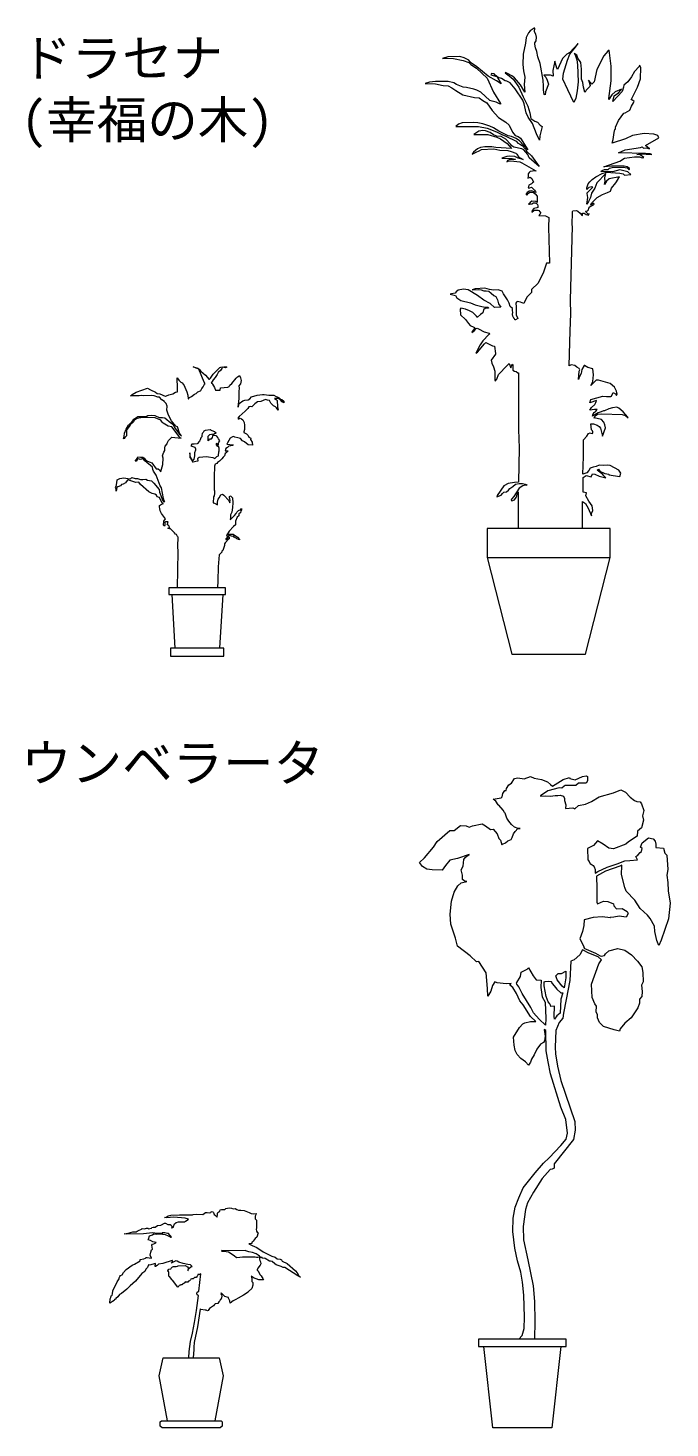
# Model space of a CAD drawing. Header units: millimetres. Extents: x -63086 to 144078, y -129912 to 13382.
# Drawn here: x 64166 to 65900, y -45859 to -42078 of the extents above; entities that cross this region are included whole.
import ezdxf

# ---------------------------------------------------------------- set-up
doc = ezdxf.new("R2010")
doc.units = ezdxf.units.MM
doc.layers.get('0').update_dxf_attribs({"lineweight": 0})
doc.layers.add('観葉植物', color=92, linetype='Continuous', lineweight=9)
doc.styles.get("Standard").update_dxf_attribs({"font": 'MS Mincho.ttf'})

# ---------------------------------------------------------------- blocks, each defined once
blk = doc.blocks.new('観葉植物シルエット（CAD素材.com）1')
at = {"color": 0, "linetype": 'ByBlock', "lineweight": -2}
blk.add_line((109.2, 1175.3), (104.2, 1157.8), dxfattribs=at)
for points in [[(-0.3, 249.4), (5.4, 268.8), (6.3, 299.5), (4.2, 358.8), (0.1, 393.9), (-4.1, 420.8), (-13, 451.2), (-19.9, 485.6), (-25.4, 531.1), (-24.8, 567), (-19.7, 596.5), (-9.3, 622), (2.4, 648.9), (34.8, 688.8), (56.9, 715), (72.3, 730), (104.4, 762.6), (118.9, 780.5), (122.3, 796.4), (117.5, 832.9), (104.4, 866.7), (76.2, 956.3), (69.5, 988.6), (64.4, 1018.3), (63.5, 1073.9), (59.2, 1076.5), (61.8, 1058.4), (59.6, 1045.5), (57, 1041.2), (48.8, 1036.4), (39.4, 1023.1), (32, 1007.6), (25.1, 995.9), (22.1, 987.7), (16.5, 979.5), (8.3, 989), (-4.2, 998.1), (-13.6, 1008.8), (-19.2, 1019.2), (-22.2, 1033.8), (-23.5, 1055.8), (-8, 1081.2), (1, 1091.1), (6.6, 1094.6), (22.1, 1097.6), (36.3, 1097.6), (22.1, 1111), (2.7, 1142.8), (-6.4, 1153.5), (-15.5, 1173.8), (-25.4, 1189.7), (-34, 1195.7), (-30.1, 1200.5), (-43.9, 1199.6), (-68, 1202.6), (-74.5, 1204.8), (-80.2, 1194.9), (-85.4, 1179.9), (-93.1, 1166.5), (-93.6, 1186.7), (-97.4, 1229.4), (-117.6, 1260.2), (-123.4, 1259.1), (-141.3, 1275.6), (-175.1, 1301.1), (-180.6, 1323.2), (-193, 1360.4), (-195.1, 1388), (-191, 1423.1), (-184.1, 1447.2), (-174.4, 1463.8), (-165.5, 1472.1), (-150.3, 1475.5), (-154.4, 1475.5), (-162, 1481), (-161.3, 1492.7), (-164.8, 1507.2), (-159.9, 1517.6), (-157.9, 1535.5), (-153.7, 1541.7), (-143.8, 1548.6), (-175.5, 1538.2), (-195.5, 1533.4), (-207.9, 1519.6), (-216.2, 1506.5), (-243.8, 1507.2), (-258.3, 1509.3), (-269.3, 1516.2), (-277.6, 1527.2), (-263.8, 1539.6), (-239.7, 1568.6), (-230, 1584.4), (-196.2, 1613.4), (-184.5, 1613.4), (-167.3, 1627.2), (-152.1, 1626.5), (-143.8, 1622.3), (-134.9, 1626.5), (-108, 1631.3), (-99.7, 1626.5), (-85.9, 1616.1), (-78.3, 1617.5), (-68, 1605.1), (-63.2, 1592), (-59, 1587.2), (-55.2, 1575), (-53.9, 1576.9), (-45.3, 1580.3), (-38.8, 1585.5), (-30.2, 1589.8), (-27.6, 1594.5), (-23.8, 1604.9), (-19, 1611.3), (-11.7, 1618.7), (-6.1, 1619.1), (-11.3, 1619.5), (-21.2, 1623), (-28.9, 1629.9), (-36.3, 1638.5), (-41.4, 1647.1), (-46.2, 1660.9), (-47.9, 1662.6), (-51.3, 1668.2), (-63, 1682), (-65.1, 1683.3), (-71.6, 1692.8), (-78.9, 1698.4), (-57.4, 1701.8), (-54.4, 1704.8), (-52.2, 1713.9), (-47, 1721.6), (-43.9, 1721.6), (-43, 1727.4), (-36.1, 1737), (-29.2, 1741.8), (-20.9, 1754.2), (-11.9, 1756.3), (5.3, 1752.9), (22.5, 1759.8), (32.2, 1754.9), (51.5, 1751.5), (68, 1745.3), (76.3, 1737.7), (81.8, 1733.6), (110.1, 1751.5), (127.3, 1757), (128, 1754.2), (143.2, 1750.8), (162.5, 1759.1), (172.8, 1761.1), (176.2, 1759.1), (176.2, 1747.4), (172.8, 1741.8), (151.4, 1741.8), (144.5, 1734.9), (114.7, 1734.9), (113.5, 1733.6), (106.6, 1728.1), (99.7, 1728.7), (68.7, 1721.2), (49.4, 1707.4), (49, 1706.8), (61.3, 1707.2), (75.9, 1706.4), (88.4, 1708.1), (95.7, 1708.1), (102.2, 1709.4), (111.7, 1706), (113.8, 1700.4), (114.3, 1694.3), (117.3, 1682.7), (116.9, 1673.2), (136.9, 1675), (141.8, 1672.2), (152.1, 1681.2), (170.7, 1684.6), (186.6, 1692.2), (207.3, 1704.6), (245.9, 1715), (246.6, 1715), (265.9, 1723.2), (278.3, 1717), (291.4, 1703.9), (303.1, 1694.3), (309.3, 1692.2), (318.2, 1690.8), (322.4, 1685.3), (328.6, 1668.1), (324.4, 1652.9), (327.2, 1641.9), (321.7, 1620.5), (311.4, 1611.6), (310.7, 1598.5), (286.5, 1583.3), (279.6, 1576.4), (246.6, 1564), (234.1, 1566.1), (218.3, 1577.1), (203.3, 1585.4), (192.1, 1573.6), (176.2, 1565.1), (176.6, 1534.9), (180.5, 1530.3), (183, 1523.8), (186.1, 1522.9), (191.7, 1519.5), (194.2, 1516), (196.8, 1508.3), (196.8, 1498.1), (204.2, 1502.6), (229.2, 1514.7), (255.9, 1523.7), (276.6, 1531.9), (290.4, 1532.3), (311.5, 1534.9), (306.8, 1543.5), (312.4, 1547), (318.4, 1554.7), (321.9, 1557.3), (324, 1565.1), (319.3, 1568.5), (324, 1580.1), (341.2, 1593.5), (353.7, 1590.9), (359.3, 1584.9), (360.6, 1577.1), (361.1, 1567.7), (381.7, 1566.4), (385.2, 1552.6), (390.8, 1547), (392.9, 1508.6), (390.8, 1493.1), (393.4, 1473.2), (393.8, 1450.8), (399, 1417.6), (395.1, 1375.4), (375.3, 1317.3), (368.4, 1303), (363.2, 1316.8), (358, 1340.9), (357.2, 1355.2), (345.5, 1376.3), (338.2, 1384.9), (318.8, 1403), (303.8, 1425.4), (280.5, 1449.9), (276.6, 1459.4), (267.6, 1494.8), (268.4, 1518), (269.2, 1520.5), (263.3, 1517.2), (224.5, 1503.5), (200.1, 1490.5), (201.6, 1456.9), (201.1, 1420.4), (203, 1416), (219.6, 1422.9), (230.6, 1422.2), (246.4, 1416), (247.1, 1410.5), (254.7, 1402.2), (269.9, 1402.9), (283, 1395.3), (286.4, 1389.8), (280.2, 1379.4), (261.6, 1382.2), (247.1, 1379.4), (237.5, 1378.8), (238.6, 1378), (216, 1380.4), (191.3, 1378.8), (167, 1372.6), (166.5, 1357), (163, 1340.9), (155.8, 1321.1), (167.2, 1298.3), (165.8, 1295.9), (197.4, 1282.7), (210.3, 1275.4), (213.3, 1274.5), (222, 1275.8), (225, 1281), (233.6, 1288.3), (257.7, 1295.2), (277.1, 1290.9), (295.2, 1278), (311.1, 1261.2), (323.2, 1245.2), (325.8, 1230.6), (326.6, 1205.1), (321.9, 1195.7), (324.1, 1178.9), (322.8, 1165.5), (316.3, 1157.8), (316.3, 1147.8), (312, 1134.9), (294.3, 1107.3), (277.1, 1093.6), (264.2, 1078), (262.5, 1072), (248.2, 1075), (219.4, 1084.5), (208.6, 1094.8), (203, 1107.3), (203.4, 1115.5), (199.1, 1123.7), (200, 1139.2), (195.7, 1145.3), (188.3, 1162.9), (186.6, 1198.7), (206.9, 1253.4), (213.8, 1264.6), (204.7, 1272.4), (179.7, 1282.3), (162.9, 1291.2), (155.5, 1277.7), (140.3, 1264.6), (130.9, 1260.5), (128.3, 1208.6), (118.9, 1157.3), (111.5, 1120.7), (109.2, 1107.1), (99.5, 1095.3), (90.7, 1073.5), (88.5, 1028.7), (89.9, 1010.8), (94.8, 977), (104.4, 938.4), (141.6, 827.4), (143, 804.6), (138.2, 779.1), (86.5, 713), (86.5, 701.9), (80.3, 699.2), (74.8, 698.5), (53.3, 673.7), (30, 637.1), (14.2, 607.7), (8.6, 589.9), (2.1, 544.4), (2.8, 508.4), (15.2, 453.9), (29, 384.3), (32.5, 341.5), (33.7, 287.5), (33.2, 240.9), (-9.2, 240.1)], [(45.3, 1104.4), (29.8, 1120.8), (23.3, 1135.9), (-0.8, 1173.3), (-9.4, 1191.4), (-14.8, 1198.8), (-16.1, 1202.7), (-15.1, 1203.4), (-4.8, 1219.4), (-3.1, 1231.4), (2.1, 1233.4), (13.2, 1238.9), (17.1, 1242.8), (29.3, 1221.2), (37.5, 1210.8), (51.3, 1209.1), (50.4, 1189.7), (53.9, 1164.7), (61.6, 1150.1), (63.8, 1105.7), (62.5, 1087.6)], [(117.5, 1215.5), (112.9, 1189.2), (107.6, 1193.3), (94.4, 1210.3), (91, 1221.6), (96.7, 1227.3), (105.7, 1227.3), (117.4, 1234.2)], [(102, 1120.7), (92.9, 1112.9), (87.3, 1103.9), (86.4, 1111.7), (87.4, 1139.2), (76.8, 1138.1), (76.4, 1141.6), (74.5, 1145.4), (69.7, 1151.3), (64.3, 1165.6), (59.2, 1193.8), (59.2, 1204.9), (61.8, 1206.2), (69.4, 1207), (78.8, 1206), (78, 1204.3), (93.1, 1185.2), (104.1, 1175.3), (109.5, 1175.3), (104.2, 1157.8)], [(118.7, 240.1), (-118.7, 240.1), (-118.7, 220.3), (118.7, 220.3)]]:
    blk.add_lwpolyline(points, close=True, dxfattribs=at)
blk.add_lwpolyline([(104, 220.3), (79.5, 0), (-79.5, 0), (-104, 220.3)], dxfattribs=at)
blk = doc.blocks.new('観葉植物シルエット（CAD素材.com）2')
at = {"color": 0, "linetype": 'ByBlock', "lineweight": -2}
for points in [[(-6.5, 189.5), (-5.8, 207), (-1.8, 233.8), (3.6, 256.3), (9.2, 284.9), (14.2, 317.5), (19.4, 357.9), (18.7, 357.9), (16, 359.2), (15.6, 364), (16.6, 366.9), (21.1, 369.4), (26, 416.3), (23.6, 415), (19, 414.8), (17.8, 414.3), (17.1, 410.7), (15.5, 409.4), (15.5, 407.8), (13.5, 406.5), (8.7, 406.9), (7.8, 405.4), (6.8, 404.4), (5.2, 403.3), (1.3, 403), (-1.2, 401.9), (-2, 400.5), (-4.6, 397.7), (-7.2, 396.9), (-9.4, 394.2), (-13.8, 393.8), (-15.9, 394.6), (-17.2, 391.7), (-19.4, 391.2), (-19.5, 389.9), (-20.9, 390.1), (-21.7, 389.4), (-24.2, 388.2), (-24.4, 387.1), (-27.9, 386.6), (-28.3, 385.5), (-30.1, 385.7), (-32.6, 384.8), (-33.2, 382.8), (-36.2, 380.2), (-50.9, 398.9), (-52.6, 400), (-53.4, 402.3), (-57.5, 407.9), (-59.1, 409.2), (-60, 410.1), (-60.4, 417.1), (-60.1, 420.4), (-61.3, 422.4), (-63.1, 423.5), (-63.1, 424.2), (-63, 425.5), (-61.8, 426.7), (-60.7, 429), (-55, 429.9), (-54.1, 431.9), (-52.5, 433.5), (-50.1, 435.1), (-48.1, 435.9), (-41, 436.1), (-36.7, 437.3), (-35, 438.1), (-16.5, 439.3), (-9.8, 435.6), (-7.9, 432.9), (-9.3, 424.4), (-8.1, 425.7), (-7.7, 428.7), (-6.8, 431), (-1.3, 435.1), (2.3, 435.9), (2.2, 436.3), (2, 437), (-1.7, 441), (-9.5, 441.4), (-21.6, 443.9), (-33.1, 448), (-37.7, 450.7), (-41.6, 451.1), (-54.2, 445.3), (-50.9, 448.9), (-50.9, 452.4), (-51.4, 452.4), (-76.2, 444.7), (-88.2, 442.2), (-91.6, 439.1), (-96.5, 436.4), (-97.7, 436.5), (-96.3, 443.9), (-112.8, 440), (-114.9, 440.7), (-118.3, 433.7), (-122.4, 428.9), (-124.8, 422.8), (-132.9, 416.9), (-150.3, 396.7), (-165.1, 384), (-174, 374.9), (-188.6, 363.1), (-193.3, 360.5), (-198.5, 354.3), (-203.3, 350), (-204.1, 347.4), (-207.5, 347), (-208.4, 344), (-219.5, 337.3), (-218.5, 348.7), (-216.7, 352.3), (-216, 356.6), (-213.8, 359), (-212.2, 362.6), (-211.5, 370.2), (-200.1, 394.7), (-194.6, 403.1), (-194.1, 405.7), (-192.7, 409.1), (-190.8, 412), (-186.8, 413.8), (-182.9, 419.8), (-175.2, 428.5), (-159.2, 439.8), (-152.8, 442.8), (-137.8, 451.7), (-137.7, 455.4), (-127.7, 456.7), (-123.6, 458.5), (-121.5, 460.3), (-118.7, 460.3), (-108, 458.9), (-107.5, 458.7), (-110.5, 467.1), (-109.3, 474.6), (-107, 481.1), (-104.8, 483.4), (-105, 488.3), (-105.9, 493.5), (-104.4, 496.3), (-100.5, 497.4), (-95.5, 500.1), (-94.9, 500.8), (-103.3, 502.9), (-109.7, 506.3), (-116.4, 508.4), (-115.6, 509.6), (-112.4, 519), (-104.7, 521.7), (-100.5, 524.2), (-93.9, 523.4), (-85.1, 524.4), (-70.7, 522.3), (-61.8, 518.8), (-56.7, 515.9), (-55.7, 515.5), (-52.8, 515.5), (-61.3, 525.5), (-63.8, 525.5), (-71.3, 527.5), (-78.2, 527.1), (-77, 525.2), (-91.8, 525), (-104.5, 526.7), (-128.5, 524.2), (-173.5, 523.6), (-180.6, 524.2), (-170.6, 526.1), (-164.2, 528.4), (-157.5, 529.6), (-148.9, 529.8), (-146, 531.9), (-142.5, 533.2), (-134.3, 536.9), (-132.2, 538.4), (-126.2, 538), (-123.1, 538.6), (-121, 539.4), (-117, 539.4), (-115.6, 538.2), (-111.8, 538.4), (-107.6, 539.6), (-106.2, 541.9), (-102.8, 542.8), (-97.6, 542.8), (-91.2, 546.9), (-81.8, 547.8), (-80.5, 549), (-71.8, 552.8), (-69.1, 553.2), (-62.8, 549.9), (-57, 549.9), (-54.5, 547.8), (-52.4, 544.6), (-52.6, 542.6), (-53.2, 540.9), (-52.2, 539.6), (-50.6, 541.5), (-47.4, 542.7), (-47.4, 544.4), (-44.9, 551.1), (-40.7, 555.3), (-34.6, 556.8), (-22.9, 557.2), (-17.3, 556.8), (-15.8, 558.2), (-8, 563.2), (-7.7, 564.3), (-16, 566.3), (-47.1, 569.6), (-66.3, 567.6), (-71.8, 568.6), (-67.8, 569.7), (-62.1, 572.8), (-55, 574.6), (-31.3, 576), (3.2, 575.5), (5.7, 576.5), (13.1, 577.1), (31.2, 577), (38.4, 581.8), (43.4, 582.2), (50.3, 581.2), (53, 582), (54.2, 583.9), (56.7, 584.7), (58.4, 584), (60.4, 581.7), (62.1, 576.6), (65.2, 574.9), (69.7, 570.9), (70.1, 569.8), (71.1, 577.6), (71.1, 579.8), (72.2, 581.6), (77.3, 586), (78.7, 588.9), (81.9, 590), (91.1, 589.7), (94, 592.4), (102.9, 594.8), (108.6, 593.8), (113.1, 591.9), (118.8, 592.7), (123.4, 590), (127.7, 588.6), (134.2, 588.6), (143.3, 587.3), (157, 582.2), (162.2, 579.2), (169.2, 578.7), (175.1, 579), (174.5, 576), (172.9, 572.5), (172.9, 564.7), (176.2, 561.2), (176.4, 538.6), (175.6, 536.7), (176.4, 531.6), (177.8, 528.9), (180.7, 527.3), (177.5, 515.7), (173.2, 512.2), (167, 504.4), (165.7, 503), (163.8, 502.2), (163.5, 498.4), (156.1, 497.2), (164.7, 492.9), (177.5, 487.9), (194.7, 475.8), (217.6, 464.5), (227.3, 461.8), (232.7, 457.2), (240.2, 455.9), (243.7, 454.5), (245.4, 451), (259.1, 444.3), (281.7, 424.9), (286.6, 419), (291.1, 411.2), (295.2, 407.7), (287.7, 410.9), (253.2, 433.3), (248.6, 433.3), (243.2, 436.2), (229.5, 441.1), (225.7, 443.2), (219, 449.4), (214.1, 450.8), (211.4, 450.8), (199.6, 457.8), (197.2, 458.3), (192.9, 457.5), (191.5, 460.2), (188.5, 460.5), (184.8, 464.2), (181, 467.2), (175.6, 470.2), (165.7, 473.7), (156, 475.6), (147.3, 478.2), (147.8, 479), (87.4, 478.8), (82.5, 479.2), (82.1, 477.4), (88.4, 477.6), (100.5, 475.7), (116, 465.7), (122.3, 460.5), (131.2, 461.2), (138.8, 462.7), (148.7, 462.7), (152.5, 462), (160.4, 461.9), (163.3, 462.5), (172.4, 462.5), (176.1, 461.6), (180.4, 461.6), (184.4, 462.7), (184.7, 455.8), (185.7, 452.4), (187.6, 449.1), (187.8, 443.4), (186.5, 439.7), (180.1, 431.4), (178.1, 426.8), (178.4, 426.7), (180.5, 424.4), (185.1, 415), (188.6, 411.2), (191.5, 406.2), (193.3, 404.2), (195.6, 400), (182.9, 400.1), (168.1, 405.6), (162.3, 409.9), (163, 408.9), (164, 401), (163.4, 395.3), (166.3, 392.8), (166.7, 386.2), (163.6, 376.4), (154.9, 368.6), (154.2, 367), (141.1, 358.4), (126.7, 350.9), (120.7, 346.9), (113.3, 343.8), (105.7, 337.1), (104.5, 343.2), (101, 350.8), (100.9, 352.8), (97.3, 353.4), (90.5, 355.5), (80.6, 364.6), (80, 362.1), (82.1, 359.8), (82.5, 355.8), (80.6, 347.5), (78.6, 347.1), (77.7, 343.5), (75, 340.8), (71.9, 335.8), (64.4, 335.2), (63.1, 333.1), (60, 329.8), (49.4, 323.1), (45.8, 317.4), (43.9, 316.4), (40.2, 318.1), (37.5, 317.9), (26, 320.2), (24, 321.7), (24, 321.3), (17.1, 273.5), (7.7, 230.8), (6.9, 218.1), (7.1, 211.6), (5.7, 189.5)], [(-63.6, 19.7), (-86.8, 141.1), (-75.3, 189.5), (75.3, 189.5), (86.8, 141.1), (63.6, 19.7)]]:
    blk.add_lwpolyline(points, dxfattribs=at)
blk.add_lwpolyline([(-80.6, 19.7), (80.6, 19.7), (83.6, 16.7), (83.6, 5), (78.6, 0), (-78.6, 0), (-83.6, 5), (-83.6, 16.7)], close=True, dxfattribs=at)
blk = doc.blocks.new('観葉植物シルエット（CAD素材.com）3')
at = {"color": 0, "linetype": 'ByBlock', "lineweight": -2}
blk.add_line((-166, 261.3), (166, 261.3), dxfattribs=at)
for points in [[(111.1, 679.1), (114, 687.8), (146.4, 696.8), (156.4, 695.8), (167.8, 696.1), (169.4, 696.8), (174.4, 706.8), (180.9, 703.1), (182.9, 698.8), (185.2, 702.4), (183.2, 710.1), (178.2, 720.8), (165.9, 730.8), (134.5, 740.2), (128.5, 739.8), (114.2, 725.7), (118.8, 736.5), (121.1, 754.8), (119.5, 770.9), (105.8, 773.9), (96.4, 779.5), (96.1, 779.5), (89.1, 768.9), (87.4, 758.5), (82.1, 748.5), (80.6, 741.9), (82.1, 764.2), (84.4, 768.2), (82.1, 771.9), (76.4, 775.2), (70.4, 779.5), (60.7, 781.9), (55.4, 778.7), (58.1, 873), (59.7, 918.9), (59.1, 956.3), (63.9, 1155.9), (63.3, 1158.1), (64.2, 1195.5), (65.2, 1197.8), (75.3, 1198), (78.6, 1196.5), (84.8, 1191.1), (88.4, 1186.5), (91.1, 1184.9), (91.7, 1185.5), (91.7, 1190.9), (96.1, 1191.1), (101.3, 1187.2), (107.6, 1185.9), (109, 1189), (106.5, 1188.8), (99, 1195.3), (99.9, 1196.1), (104.5, 1197.4), (107.4, 1199.9), (108, 1204.7), (111.5, 1208), (121.3, 1213.9), (122.4, 1215.5), (122.2, 1217.2), (119.9, 1217), (117.2, 1215.9), (115.3, 1213.9), (113.3, 1212.8), (116.8, 1219.1), (130.5, 1233), (145.1, 1241.6), (159.3, 1246.8), (167, 1250.8), (169.5, 1258.5), (181.2, 1273.1), (187.3, 1283.2), (188.1, 1283.9), (191.1, 1289.5), (163.4, 1284.2), (156, 1277.2), (150.4, 1268.5), (152, 1273.5), (152.4, 1276.8), (152, 1286.9), (154, 1297.9), (130.3, 1272.8), (124.3, 1258.5), (116, 1245.1), (112.7, 1233.5), (107.7, 1222.5), (103.3, 1215.4), (105.3, 1233.8), (103.6, 1244.1), (104.3, 1245.8), (119, 1261.5), (116.7, 1261.8), (108.7, 1260.8), (103.2, 1255), (102.6, 1259.5), (106.6, 1270.5), (110.7, 1275.8), (117.3, 1282.2), (127.7, 1289.2), (144.7, 1297.9), (156.4, 1301.9), (192.1, 1299.5), (201.1, 1297.5), (204.4, 1293.9), (222.1, 1295.9), (213.4, 1302.9), (192.4, 1308.5), (172.4, 1302.9), (141.1, 1303.4), (144.7, 1306.5), (150.7, 1308.9), (160.7, 1309.2), (164.7, 1312.6), (171.1, 1314.2), (201.4, 1315.2), (211.8, 1313.9), (217.8, 1307.9), (218.4, 1310.6), (218.1, 1311.6), (212.4, 1315.9), (204.1, 1317.9), (169.4, 1317.6), (149, 1315.9), (192.4, 1331.9), (205.1, 1339.3), (232.1, 1343.3), (245.5, 1342.9), (252.5, 1340.3), (257.2, 1341.3), (247.1, 1348.9), (237.8, 1349.7), (247.1, 1350.9), (278.8, 1349.6), (274.2, 1351.3), (261.5, 1352.6), (188.4, 1353.9), (206.8, 1362.4), (248, 1368.8), (252.2, 1370.4), (256.5, 1366.6), (264.5, 1367.2), (272, 1364.5), (261.7, 1374.2), (297.1, 1394.9), (294.4, 1400.8), (283.7, 1404), (257.6, 1406.1), (226.1, 1400.8), (207.4, 1391.7), (171.6, 1380.5), (173.9, 1390), (176.6, 1409.2), (178.5, 1416.7), (180.6, 1417.5), (180.5, 1421.7), (179.9, 1422), (180.3, 1423.6), (188.9, 1441.2), (203.4, 1461.2), (207, 1462), (219.3, 1469.5), (223.6, 1479.7), (228.9, 1488.7), (230.5, 1492.5), (226.2, 1496.2), (222.5, 1496.7), (239.8, 1531.1), (247.8, 1553.8), (249.2, 1584.8), (245.2, 1591.1), (244.5, 1586.8), (231.8, 1573.5), (223.5, 1559.4), (213.5, 1545.8), (202.8, 1537.1), (202.5, 1531.1), (198.8, 1520.1), (173, 1492.2), (177.1, 1507.7), (188.4, 1516.4), (194.8, 1523.1), (196.8, 1526.4), (179.4, 1519.1), (170.4, 1511), (162.4, 1498), (162.4, 1501), (168.7, 1548.8), (168.4, 1587.8), (163.4, 1631.5), (160.1, 1628.5), (148.7, 1616.2), (129.7, 1578.8), (123.1, 1545.8), (117.1, 1540.8), (116.3, 1539.2), (113.1, 1544.1), (107.1, 1550.6), (112.1, 1536), (110.8, 1533.5), (106.3, 1529.1), (101.5, 1523.3), (98.1, 1517.5), (98, 1517.9), (94.2, 1531.2), (92.6, 1544.1), (88.9, 1553.1), (88.9, 1579.8), (86.7, 1598.4), (79.1, 1609.4), (76.2, 1618.2), (69.1, 1622), (71.3, 1618.8), (76.4, 1604.8), (78.2, 1592.1), (79.3, 1545.7), (76.6, 1521.6), (72.9, 1501.9), (68.3, 1490.1), (51.5, 1523.8), (37.8, 1552.8), (40.1, 1569.5), (51.2, 1604.1), (57.2, 1620.2), (64.1, 1629.8), (72.6, 1639), (80, 1649), (57, 1625), (49, 1620.2), (37.5, 1608.4), (23.9, 1578.9), (21.6, 1583), (16.8, 1601.2), (11.5, 1576.1), (12.1, 1561.5), (4.5, 1563.4), (-13.5, 1563.4), (-7.8, 1558.4), (-4.1, 1550.1), (-0.8, 1539.1), (-8.5, 1518.4), (-9.8, 1510.4), (-12, 1511.4), (-14.2, 1524), (-13.9, 1534.3), (-15.2, 1550.7), (-23.3, 1595.7), (-29.6, 1613.7), (-31.9, 1628.1), (-35.6, 1637.8), (-37.3, 1647.1), (-37.3, 1651.1), (-33.9, 1656.8), (-33.3, 1666.5), (-34.9, 1674.5), (-38.3, 1680.5), (-37.6, 1691.1), (-39.6, 1690.5), (-50.3, 1683.8), (-54.6, 1678.1), (-61, 1665.8), (-63, 1649.8), (-69.3, 1620.1), (-70, 1593), (-68.3, 1575.4), (-64.6, 1558.7), (-66.3, 1538.6), (-64.9, 1517.6), (-76.3, 1538), (-92.7, 1556.7), (-99.7, 1562), (-111, 1568.3), (-116.7, 1570.7), (-117.4, 1569.7), (-107, 1562.3), (-95.7, 1552.7), (-80.3, 1531.6), (-68.6, 1505.6), (-56.3, 1480.2), (-50.6, 1461.6), (-48.3, 1446.3), (-37.7, 1439.6), (-30.4, 1436.6), (-22.7, 1428.3), (-18, 1425.3), (-23.7, 1400.3), (-24.6, 1387.8), (-33.3, 1405.2), (-43.3, 1433.2), (-55.6, 1450.5), (-60.6, 1462.2), (-66.3, 1486.6), (-69.6, 1495.9), (-90.7, 1527), (-103.7, 1543.3), (-113, 1548), (-117.4, 1548.3), (-127.4, 1554.7), (-136.4, 1557.7), (-144.7, 1564), (-147.4, 1567.3), (-154.7, 1568.7), (-156.1, 1564.7), (-139.7, 1560), (-128.7, 1540.3), (-141.1, 1548.7), (-163.7, 1561), (-194.4, 1586.7), (-210.8, 1598), (-216.1, 1604.7), (-228.5, 1610.7), (-239.8, 1614.1), (-272.9, 1613.7), (-286.9, 1608.7), (-275.9, 1609.7), (-256.8, 1608.4), (-230.8, 1603.7), (-215.8, 1598), (-210.1, 1592.7), (-194.8, 1582.4), (-166.4, 1555.7), (-149.1, 1518.3), (-130.4, 1487.3), (-130.4, 1485.3), (-132.7, 1485.9), (-142.1, 1490.9), (-153.1, 1493.3), (-159.4, 1495.3), (-183.4, 1518.3), (-193.8, 1523.3), (-202.5, 1526.3), (-221.8, 1530.6), (-231.2, 1531), (-248.8, 1538.6), (-256.5, 1543.3), (-271.9, 1546.7), (-305.9, 1546.7), (-322.3, 1545), (-333.3, 1541.6), (-305.9, 1540.3), (-285.5, 1535.6), (-271.5, 1535), (-261.5, 1530), (-251.2, 1522), (-231.8, 1510.3), (-200.8, 1503.9), (-187.4, 1502.6), (-178.1, 1495.3), (-167.4, 1488.6), (-153.1, 1468.2), (-135.4, 1449.5), (-115.4, 1436.5), (-107, 1428.5), (-97.7, 1409.8), (-90.3, 1400.8), (-82.3, 1398.2), (-76.6, 1393.5), (-56.3, 1362.3), (-78.8, 1386), (-87.8, 1393.1), (-100.7, 1398.5), (-109.3, 1399.5), (-134.9, 1412.5), (-148.7, 1421.2), (-158.9, 1426), (-177.5, 1431.9), (-191.7, 1435), (-204, 1436), (-233.6, 1434.6), (-244, 1431.5), (-250.7, 1425.4), (-189.2, 1424.8), (-166.4, 1420.2), (-141, 1410.8), (-127, 1403.5), (-115.5, 1399.3), (-87.8, 1385.4), (-83.4, 1380.4), (-78.8, 1378.7), (-71.3, 1373.5), (-62.8, 1363.7), (-58.6, 1357.8), (-46.7, 1346.1), (-25.7, 1317.5), (-52.7, 1340.9), (-56.1, 1349.5), (-67.3, 1362.4), (-72.9, 1364.8), (-93.8, 1369.2), (-99.5, 1373.2), (-102.8, 1377.6), (-116.2, 1391.2), (-128.2, 1398.3), (-140.5, 1398.6), (-149.5, 1402.6), (-158.2, 1408.9), (-170.5, 1413.3), (-177.9, 1413.9), (-188.6, 1412.9), (-202.3, 1403.6), (-164.2, 1403.3), (-140.5, 1396.6), (-130.5, 1391.6), (-112.5, 1379.2), (-100.1, 1365.4), (-142.9, 1368.2), (-153.9, 1370.2), (-172.9, 1369.9), (-183.9, 1368.6), (-192.2, 1364.9), (-202.9, 1355.5), (-206.3, 1350.5), (-195.9, 1356.2), (-187.6, 1359.5), (-181.2, 1362.9), (-148.5, 1365.2), (-131.8, 1361.5), (-110.1, 1359.9), (-101.1, 1357.5), (-88.8, 1352.8), (-86.5, 1350.2), (-81.4, 1343.2), (-69.2, 1335.6), (-82.7, 1339.7), (-91.4, 1343.7), (-106, 1344.7), (-112.7, 1344.1), (-126.7, 1339.7), (-98.7, 1339), (-90.4, 1336.7), (-89.7, 1336.3), (-107, 1335.5), (-111.4, 1333.4), (-113.5, 1329.6), (-109.1, 1331.1), (-102.5, 1332.1), (-77.8, 1329.4), (-72.7, 1327.4), (-34.6, 1305.7), (-34, 1305.1), (-43.4, 1304.9), (-49.9, 1303.8), (-52.9, 1300.7), (-55.4, 1297), (-55.6, 1290.9), (-56.4, 1285.9), (-50, 1288), (-45.4, 1284.7), (-40.6, 1275.1), (-44.1, 1272.9), (-46.4, 1270.2), (-50.4, 1268.9), (-53.5, 1266.9), (-55.8, 1259.8), (-50.6, 1259.1), (-46.4, 1261.2), (-46.1, 1261.7), (-44.1, 1258.9), (-38.1, 1253.5), (-35.3, 1249.8), (-34.3, 1246.6), (-46.2, 1251.2), (-52.9, 1250.6), (-58.4, 1246.8), (-60.5, 1243.7), (-60.6, 1241.6), (-59.1, 1239.6), (-54.1, 1244.7), (-50.6, 1247.5), (-45.8, 1248.1), (-41, 1246.6), (-36.6, 1242.9), (-31.2, 1237.2), (-30.8, 1234.1), (-30.8, 1219.7), (-35.1, 1222.8), (-45.4, 1223.7), (-50.4, 1220.1), (-52.2, 1217.2), (-54.1, 1215.8), (-51.8, 1215.1), (-45.6, 1216.4), (-41.4, 1218.7), (-37.6, 1218.9), (-33.3, 1217.2), (-30.1, 1214.7), (-29.1, 1211.2), (-29.1, 1206), (-32, 1205.7), (-39.9, 1203.7), (-44.5, 1198.4), (-45.1, 1193.4), (-41.4, 1197.4), (-38.5, 1199.3), (-29.1, 1199.5), (-26.2, 1198.2), (-21.5, 1191.1), (-24.2, 1188.4), (-26.3, 1184.7), (-8.2, 1184.2), (0.8, 1179.7), (-0.2, 1153.2), (1.8, 1055.8), (-5.8, 1055.6), (-13.8, 1031.9), (-28.2, 1002.2), (-46.2, 984.5), (-46.5, 977.2), (-58.9, 964.2), (-67.5, 947.5), (-76.2, 950.5), (-84.9, 952.2), (-87.2, 950.8), (-89.2, 948.2), (-87.9, 938.5), (-88.2, 928.2), (-87.5, 916.5), (-83.6, 906.8), (-89.8, 903.4), (-91.2, 902.9), (-92.8, 906.7), (-94.1, 907.7), (-96.7, 913.2), (-97.5, 917.4), (-97.3, 924.1), (-98, 927.4), (-97.8, 933.3), (-103.8, 939), (-106.4, 947.6), (-111.1, 957.3), (-122.4, 973), (-125.8, 980.3), (-136.8, 984), (-149.1, 983.3), (-159.5, 984.7), (-172.8, 988.7), (-198.9, 986.7), (-206.5, 984), (-189.9, 985), (-182.2, 983.7), (-174.8, 981.3), (-168.8, 981.3), (-161.8, 980.3), (-155.5, 975.3), (-148.5, 968.7), (-142.5, 965.7), (-138.5, 957), (-135.5, 946.3), (-129.5, 937.2), (-146.1, 936.2), (-158, 947.1), (-175.3, 956.1), (-192.3, 968.7), (-217.7, 984.1), (-230, 985.8), (-244.4, 982.8), (-249.7, 978.8), (-252.7, 975.1), (-262.7, 973.1), (-266.1, 972.7), (-252.1, 969.1), (-247.7, 962.7), (-237, 955.4), (-211, 948.7), (-198.3, 943.4), (-180.6, 938.7), (-171.6, 937.4), (-163.6, 937), (-162.3, 934.8), (-170.3, 934.4), (-175.8, 929.6), (-177.5, 921.9), (-184.3, 917.7), (-192, 910.3), (-192.8, 909.8), (-195.3, 913), (-205, 922.4), (-213.7, 927.4), (-225, 931.7), (-237.7, 934.7), (-239.4, 931.4), (-238.4, 916.4), (-224.4, 903.7), (-216.7, 893), (-212.3, 888), (-202, 883), (-200.3, 882.3), (-200, 880), (-206.3, 871.6), (-207.4, 869.1), (-201.7, 873.4), (-195.5, 879.5), (-192.8, 880.1), (-189.5, 879.1), (-174.1, 870.9), (-161.2, 867.1), (-160.3, 864.5), (-161.7, 863.5), (-177.9, 846), (-185, 835.3), (-197.2, 813), (-192.6, 815.8), (-173.4, 838.2), (-169.9, 841.5), (-152, 832.6), (-146.1, 831.5), (-143.9, 812), (-143.9, 809.9), (-155.6, 794.3), (-153.9, 785.9), (-149.2, 775.9), (-145.9, 764.6), (-145.2, 740.9), (-144.5, 736.9), (-140.5, 742.9), (-135.5, 755.6), (-112, 780), (-106.4, 784.8), (-102.1, 773.8), (-99.1, 783.1), (-97.1, 780.8), (-96.8, 773.8), (-97.3, 766.8), (-92.8, 764.1), (-87.5, 763.8), (-83.5, 760.1), (-81.9, 760), (-82, 651.6), (-82, 607.2), (-80, 556.1), (-81.8, 464.3), (-92.2, 464), (-109.9, 460.7), (-120.9, 455), (-139, 429), (-140.3, 424.6), (-128.6, 429.3), (-124.6, 434.3), (-120.9, 438), (-113.9, 438.3), (-108.9, 442.6), (-104.9, 447.6), (-96.9, 453), (-89.6, 459.3), (-79.6, 461.3), (-70.9, 460.7), (-63.2, 459.3), (-60.5, 458.3), (-58.2, 456.9), (-62.5, 456.8), (-69.6, 454.7), (-79.4, 448.6), (-94, 425.7), (-100.5, 418.6), (-101.1, 416.3), (-99.7, 413.8), (-92.8, 417.2), (-88.2, 422.8), (-86.3, 427.4), (-85.3, 432.4), (-85.3, 436.1), (-82.8, 438.7), (-82.7, 339)], [(91, 339), (91.7, 412), (99.1, 407.2), (106.6, 394.4), (115.6, 373.5), (115.6, 379.9), (119.4, 388.5), (117.8, 400.8), (108.2, 413.1), (100.7, 428), (101.8, 435.5), (93, 437.7), (93.3, 477.2), (101.2, 482.5), (115.1, 479.3), (118.3, 487.3), (124.2, 486.2), (135.9, 480.9), (154.1, 476.1), (149.3, 481.9), (146.1, 485.1), (130.6, 497.4), (134.9, 499.5), (138.1, 494.2), (151.9, 487.8), (162.1, 486.2), (162.6, 484.6), (192.5, 480.3), (195.2, 488.9), (189.3, 497.4), (166.4, 509.2), (158.9, 510.2), (147.7, 509.7), (135.9, 510.8), (128.5, 506.5), (119.9, 505.4), (112.4, 502.8), (108.7, 495.8), (103.4, 489.9), (92.2, 486.5), (94.4, 533), (94.3, 579), (102.9, 589.2), (107.5, 596.3), (112.1, 597.9), (113.9, 596.7), (117.7, 596.3), (119.2, 597.3), (118.9, 600.7), (118.1, 603.2), (115.8, 605.7), (114.2, 622.2), (121, 621.7), (131, 618.4), (136.5, 615.1), (140.1, 610.3), (145, 588.8), (153.6, 610.9), (151.9, 619.4), (148.6, 626.3), (142.9, 634), (123.1, 638.2), (122.4, 637.4), (125.8, 643.4), (131.9, 647.8), (143.8, 648.9), (198.4, 647.2), (207.8, 644.7), (214.7, 638.2), (213.4, 640.5), (201.5, 654.9), (189.9, 664.3), (184, 666.8), (172.3, 665.7), (162.5, 662.6), (150.7, 657.2), (147.7, 657.4), (141.5, 654.3), (133.3, 651.8), (117.9, 642.6), (120, 649.1), (122.7, 652.8), (127.4, 656.4), (131, 660.8), (123.7, 661.1), (110.7, 658.7), (115.4, 665.8), (124.7, 674.1), (127.7, 679.5), (128.7, 685.1), (111.2, 679.1)], [(99.4, 0.1), (166, 261.3), (166, 339), (-166, 339), (-166, 261.3), (-99.4, 0.1), (99.4, -0.1)]]:
    blk.add_lwpolyline(points, dxfattribs=at)
blk = doc.blocks.new('観葉植物シルエット（CAD素材.com）4')
at = {"color": 0, "linetype": 'ByBlock', "lineweight": -2}
for p, q in [((-68.8, 166.6), (-60.6, 21.6)), ((68.8, 166.6), (60.6, 21.6))]:
    blk.add_line(p, q, dxfattribs=at)
blk.add_lwpolyline([(-53.3, 184.3), (-52.3, 232.9), (-51.3, 281.7), (-52.1, 296.6), (-51.3, 321.5), (-53.3, 323), (-55.8, 328.4), (-58.8, 329.2), (-61, 332.5), (-67.5, 338.7), (-72, 344), (-74.5, 343.8), (-78.1, 344.3), (-79.5, 345.5), (-76.4, 346.4), (-73.5, 346.6), (-76.8, 351.4), (-81.4, 355), (-80.4, 357.5), (-79.2, 358.9), (-79.5, 360.5), (-78.6, 362.3), (-85.7, 362.9), (-87.2, 361.7), (-87.4, 353.8), (-88.7, 350.9), (-90.6, 353.9), (-89.8, 364.7), (-86, 370.4), (-96.4, 384.7), (-99.7, 392.1), (-100.5, 398.6), (-101.9, 402.5), (-102.2, 406.6), (-96.4, 410.7), (-91.2, 412), (-94.2, 413.9), (-99.4, 422.1), (-102.2, 428.7), (-107.7, 430.4), (-110.1, 434.7), (-114.5, 437.5), (-121.9, 438.9), (-130.7, 443.5), (-153.5, 463.3), (-157.6, 469.3), (-165.5, 469), (-187.2, 475.6), (-189.1, 474.2), (-194.1, 467.7), (-200.4, 464.6), (-204.8, 463.5), (-207.5, 459.4), (-214.6, 456.7), (-216.8, 455), (-219.3, 445.4), (-219.3, 452.8), (-220.7, 455.3), (-219, 458.1), (-216.8, 468.2), (-216, 476.2), (-208.9, 480), (-198.2, 481.7), (-187.8, 479.5), (-180.4, 478.9), (-176.2, 482.5), (-167.2, 479.5), (-161.4, 479.2), (-153.2, 477.3), (-146.6, 477), (-138.7, 477.5), (-134.5, 474.8), (-123.8, 472.9), (-117, 467.4), (-103, 449.8), (-102.2, 442.4), (-97.8, 433.4), (-93.7, 420.8), (-91.2, 417.7), (-87.8, 417.5), (-89, 419.7), (-90.9, 426), (-96.7, 454.4), (-99.6, 460.2), (-110.9, 488.9), (-117.8, 499.8), (-120, 504.3), (-120.9, 509.9), (-141.1, 526.9), (-146.3, 532.7), (-148.3, 533.3), (-149, 533.3), (-150.2, 531.4), (-154.5, 530.9), (-157.4, 532.4), (-161, 531.5), (-165.3, 526.2), (-167.7, 526.1), (-162.2, 533.8), (-160.1, 538.1), (-152.9, 537), (-147.1, 537.2), (-143, 534.5), (-139.4, 529.7), (-134.3, 526.1), (-127.1, 523.7), (-122.4, 521.6), (-110.4, 505.8), (-105.5, 505.3), (-101.9, 502.7), (-100.3, 499.7), (-98.1, 498.7), (-92.4, 517.5), (-92, 534.2), (-93.3, 540.5), (-91.9, 546.5), (-90, 551.1), (-87.3, 555.1), (-87.6, 562.3), (-86.1, 567), (-80.8, 573.2), (-80.7, 574.7), (-77.1, 582.4), (-68.6, 591.1), (-43.1, 588.7), (-47.8, 590.6), (-49.1, 593.3), (-68.6, 619.1), (-78.2, 620.9), (-91.9, 629.3), (-94.7, 631.7), (-98, 637.4), (-113.9, 643.2), (-147.7, 643.9), (-162.1, 641.7), (-170.4, 637.2), (-172.3, 632.8), (-181.1, 624.1), (-183.6, 620.2), (-190.4, 612.3), (-191, 608.1), (-191, 595), (-194.3, 591.4), (-196.7, 587.3), (-199.2, 586.8), (-197.5, 593.1), (-196.4, 602.1), (-192.1, 613.1), (-185.7, 623.8), (-181.4, 628.4), (-177.8, 630.6), (-173.7, 635.6), (-171.5, 640), (-160.5, 647.1), (-138.3, 647.4), (-133.4, 649.3), (-123.8, 650.7), (-114.2, 649.8), (-102.9, 644.6), (-93.6, 644.6), (-87.3, 643.4), (-81.8, 639.3), (-76, 633.1), (-71.9, 631.2), (-65.5, 626.2), (-61.3, 617.2), (-49.1, 600.2), (-42.6, 595), (-47.5, 601.6), (-53, 619.1), (-57.9, 621.3), (-69.4, 635.3), (-74.9, 644.9), (-78.8, 653.7), (-81.8, 664.4), (-81.2, 674.8), (-84, 681.9), (-88.4, 686.3), (-88, 687.2), (-95.2, 692.4), (-102.1, 698.8), (-105.9, 699.5), (-116.1, 703), (-123.2, 704.1), (-144.9, 703), (-150.9, 704.1), (-156.7, 702.5), (-180, 702.8), (-175.6, 706.6), (-164.9, 712.6), (-133.9, 723.9), (-126.5, 719.3), (-112.8, 712.6), (-107.8, 709.1), (-101, 708), (-86.4, 701.5), (-85.9, 702.2), (-82.6, 702.8), (-76.6, 705.2), (-65.6, 708.3), (-58.5, 712.4), (-53.6, 713.2), (-53, 723.3), (-54.1, 751.1), (-50, 744.7), (-44.2, 740.1), (-40.6, 737.9), (-34.9, 731), (-33.8, 726.4), (-27.9, 714), (-25.5, 704.4), (-24, 694.6), (-23.5, 694.6), (-21.1, 697.9), (-15.6, 701.1), (-7.2, 707.3), (-3.1, 709.4), (1.7, 713.3), (9.1, 716), (10, 717), (12.9, 723), (16.1, 726.9), (20, 734), (21.3, 735.5), (18.4, 739.8), (4, 774.8), (0.2, 777), (-3.2, 777.7), (-11.1, 781), (-9.7, 781.6), (1.4, 777.5), (7.9, 773.1), (9.5, 769.6), (22.3, 759), (31.9, 747.2), (32.7, 747.4), (33.4, 747.8), (36.2, 750.5), (41.7, 758.3), (43, 761.3), (61.4, 779.7), (64, 780.3), (72.2, 781.2), (78.3, 780.9), (79.7, 780.2), (75.3, 778.9), (67.8, 779.9), (66.4, 776.3), (63.6, 772.6), (56.3, 765.7), (53.7, 760.2), (48.2, 752.5), (42.7, 746.2), (38.1, 737.2), (40, 736.4), (41, 734.2), (46.7, 725.2), (49.6, 718.3), (52.2, 718.1), (62.1, 718.5), (62.8, 724.1), (83.1, 726.3), (85.9, 727.9), (88, 731.9), (93.5, 735.7), (105.6, 750.5), (109.1, 753.8), (113.8, 756.9), (114.6, 757.9), (116.8, 751.6), (118.7, 744), (116.8, 735.2), (112.4, 729.4), (113.2, 723.9), (112.4, 714.9), (112.7, 695.4), (109.8, 672.6), (111.4, 674.1), (113.2, 682), (123.4, 689.6), (128.9, 691), (137.6, 692.3), (141.8, 694.9), (146.7, 700.1), (162.1, 704.2), (176.3, 706.1), (180.7, 706.1), (193.9, 704.2), (206, 704.7), (207.3, 704.5), (213.1, 700.6), (216.4, 699.8), (221.3, 697.3), (224.9, 693.8), (228.2, 693.2), (233.7, 688.6), (234.2, 686.9), (234.2, 683.9), (229.3, 686.4), (223.8, 692.7), (220.5, 694.6), (216.7, 695.4), (209.2, 695.2), (213.1, 693.2), (215.6, 690.5), (216.7, 673.2), (218.3, 663.9), (215.6, 667.4), (214.2, 670.7), (211.7, 672.9), (205.7, 675.7), (199.1, 683.1), (196.6, 688.3), (195, 689.9), (190.1, 690.7), (184.5, 693.2), (171.7, 687.7), (162.9, 686.4), (156, 681.4), (147.8, 673.5), (145.1, 674.3), (139.3, 673.5), (136.8, 668.5), (130, 661.4), (113, 647.1), (110.2, 642.7), (110.9, 640.3), (113.8, 640.5), (114.6, 641.9), (116.5, 642.5), (119.8, 640.8), (123.4, 638.1), (127, 630.7), (128.1, 623.3), (127.5, 612), (126.1, 605.2), (126, 603.4), (133, 600.5), (137.4, 595.6), (139.3, 591.4), (145.3, 588.4), (144.2, 585.1), (148.1, 577.5), (149.7, 569.8), (137.9, 570.6), (128.1, 578.3), (122.3, 581.3), (117.1, 587.3), (110.2, 589.8), (101.7, 590.9), (97.9, 593.1), (95.5, 592.2), (88.7, 588.3), (81.5, 576.1), (80.1, 572.7), (97.4, 570.9), (95.9, 568.7), (85.2, 567.3), (81.8, 563.7), (77.4, 560.3), (75.8, 554.7), (82.5, 554.7), (83.9, 554.1), (78.4, 548.7), (75.3, 547.3), (73.8, 540.9), (69.8, 537.5), (66.4, 532.4), (60.2, 526.2), (55.1, 522.9), (52.7, 519.7), (48.5, 518.5), (46.3, 512.5), (46.8, 504.6), (45.5, 492.2), (45.7, 449.4), (47.1, 446.1), (47.1, 438.7), (46, 433.2), (44.1, 430.2), (43.5, 413.7), (46.6, 412.6), (54.9, 408.1), (54.9, 415.5), (56.8, 424), (59.7, 427.5), (64.1, 435.9), (68.4, 437.1), (72.2, 434.7), (85.2, 420.1), (88.2, 413.5), (88.3, 415.6), (89, 419.9), (88.5, 424.6), (87.6, 427.1), (87.3, 431.4), (88.5, 432.6), (90.5, 431.8), (95.3, 427.3), (96.4, 413.9), (95.8, 401.2), (93.8, 388.9), (90, 381.5), (90.2, 371.1), (89.3, 369.2), (90.9, 370), (94.8, 373.3), (101.2, 379.6), (104.9, 384.6), (107.5, 389.1), (111.6, 393.5), (117.6, 395.9), (119.5, 398.2), (119.8, 395.4), (117.8, 392.7), (116.8, 386.5), (115, 386), (112.3, 383.8), (112.6, 378.4), (108, 374.8), (103.7, 364.2), (103.7, 354.4), (97.7, 350), (86.6, 337.3), (79.2, 326), (79.3, 325.6), (80.4, 325.8), (81.2, 327.2), (82.8, 328.5), (85.8, 329.2), (93.4, 329.6), (97.3, 328.9), (108.9, 321.3), (114.6, 315.1), (114.1, 314.3), (112, 314.6), (110.2, 316), (107.1, 316.5), (105.8, 317.3), (105.3, 318.1), (102.4, 319), (100.1, 320.7), (98.2, 323.4), (95.5, 323.2), (87, 325.7), (85.1, 324.8), (80.6, 320.9), (79.9, 319.3), (77.4, 316.5), (77.2, 315.3), (78, 314.2), (78.9, 315.1), (82.3, 317.6), (83.1, 319.6), (83.9, 320.9), (86.3, 321.8), (86.4, 317), (84.7, 315.8), (75.3, 305.5), (74.1, 302.7), (73.9, 298.4), (69.1, 284.8), (66.9, 283), (66.1, 280.4), (60.7, 275.1), (59.7, 273.1), (57, 240.9), (55.3, 203.2), (55.2, 184.3)], dxfattribs=at)
for points in [[(-19.8, 536.5), (-18, 534.4), (-15.7, 529.7), (-13.6, 527.3), (-12.6, 524.5), (-11, 524.5), (-3.3, 526.8), (2.4, 526.9), (2.1, 533.7), (2.4, 535.8), (5.4, 537.3), (15.6, 538.5), (23.9, 538.7), (30.9, 538.2), (42.4, 536), (47.2, 533.9), (52.7, 538.9), (57.1, 540.8), (58.8, 552.1), (59.2, 552.5), (59.2, 561.6), (58.4, 564.6), (54.8, 567), (51.8, 570.9), (51.8, 574.2), (52.9, 574.7), (55.1, 571.2), (57.5, 569.5), (57.3, 574.7), (58.4, 578), (60.9, 581.3), (60.4, 582.9), (57.3, 586.4), (55.8, 590.1), (53, 593.6), (51, 594.9), (46.3, 596), (41.4, 596), (40.2, 588.9), (37.8, 587.4), (35.5, 585.2), (32.6, 585.5), (29.2, 581.2), (29.2, 583.8), (29.5, 585), (29.5, 591.9), (30, 593.7), (32.1, 596.8), (34, 598.5), (38.4, 599.6), (45.5, 600.3), (47, 601.1), (50.9, 602.3), (47.1, 606), (36.4, 609.8), (36.2, 611.3), (35.1, 610.9), (21.9, 609), (18.3, 607.6), (15.9, 604), (13.2, 601.4), (12.9, 595.3), (12.2, 592.4), (9.4, 589.1), (8.4, 584.1), (6.5, 580), (0.2, 573.3), (-8.1, 572), (-14.9, 572.1), (-16.8, 567.6), (-6.6, 564.5), (-4.4, 560.1), (-4.4, 555.8), (-7.5, 548.9), (-6.9, 540.9), (-9.4, 531.6), (-11.6, 528.3), (-12.7, 528.6), (-18.4, 537.4), (-19.3, 542), (-19.5, 548.9)], [(-76.8, 184.3), (-76.8, 166.6), (76.8, 166.6), (76.8, 184.3)], [(-72.1, 0), (72.1, 0), (72.1, 21.6), (-72.1, 21.6)]]:
    blk.add_lwpolyline(points, close=True, dxfattribs=at)

msp = doc.modelspace()

# ---------------------------------------------------------------- block references
at = {"layer": '観葉植物', "ltscale": 10}
for name, p in [('観葉植物シルエット（CAD素材.com）3', (65572.2282, -43768.8923)), ('観葉植物シルエット（CAD素材.com）4', (64622.7387, -43773.9891)), ('観葉植物シルエット（CAD素材.com）1', (65500.9616, -45858.7446)), ('観葉植物シルエット（CAD素材.com）2', (64606.4889, -45858.7446))]:
    msp.add_blockref(name, p, dxfattribs=at)

# ---------------------------------------------------------------- texts
at = {"layer": '観葉植物', "ltscale": 10, "char_height": 100, "attachment_point": 1}
for s, insert in [('ドラセナ\\P(幸福の木)', (64147.1028, -42108.8723)), ('ウンベラータ', (64147.1028, -44012.8448))]:
    msp.add_mtext(s, dxfattribs=dict(at, insert=insert))

doc.saveas('drawing.dxf')
